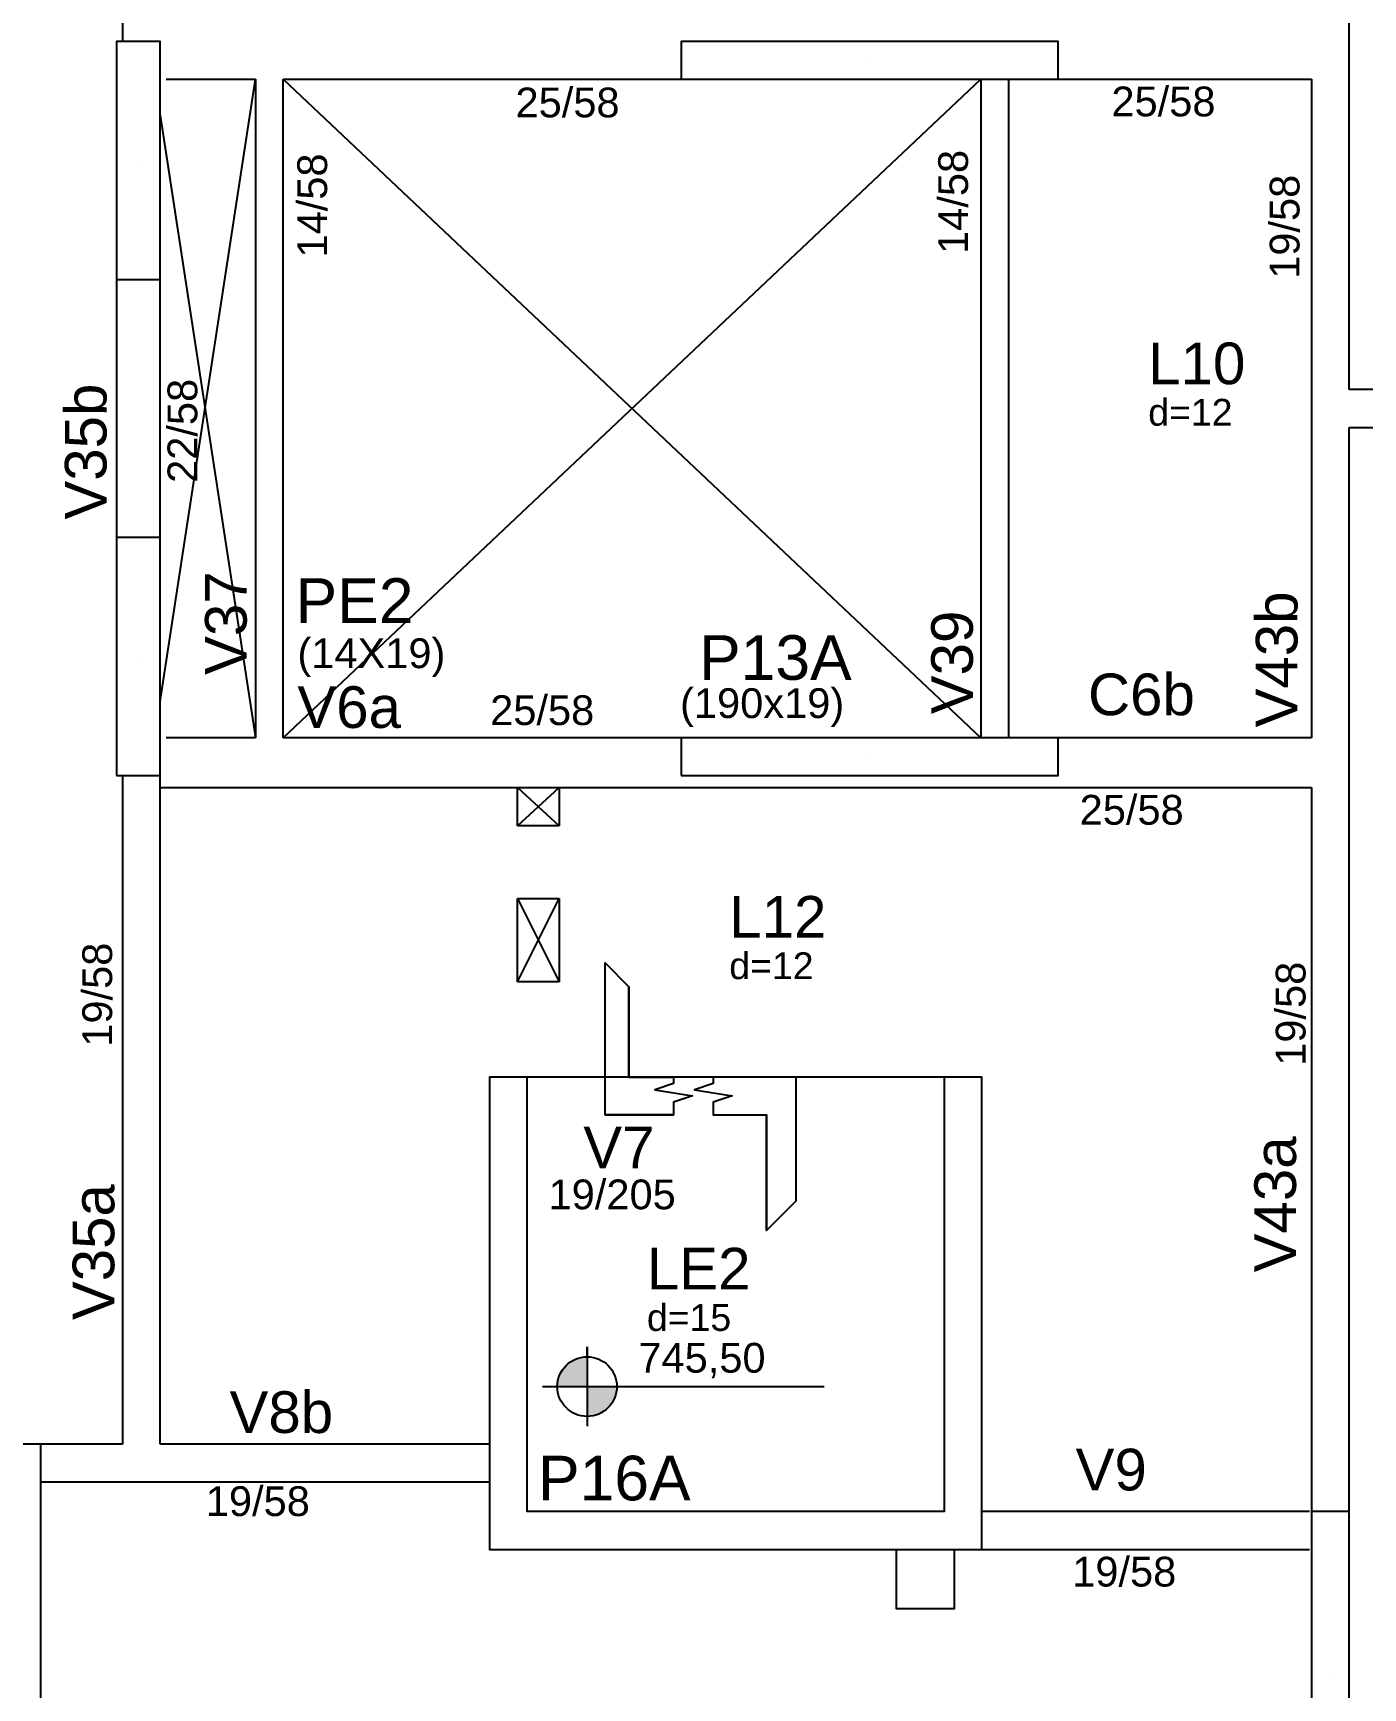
# Model space of a CAD drawing. Header units: millimetres. Extents: x 4424 to 9312, y 4538 to 9372.
# Drawn here: x 5256 to 5926, y 7547 to 8381 of the extents above; entities that cross this region are included whole.
import ezdxf

# ---------------------------------------------------------------- set-up
doc = ezdxf.new("R2010")
doc.units = ezdxf.units.MM
for name, color, linetype in [('1', 4, 'Continuous'), ('10', 13, 'Continuous'), ('11', 22, 'Continuous'), ('12', 3, 'Continuous'), ('13', 76, 'Continuous'), ('18', 9, 'Continuous'), ('241', 12, 'Continuous'), ('242', 3, 'Continuous'), ('26', 1, 'Continuous'), ('27', 10, 'Continuous'), ('3', 2, 'Continuous'), ('30', 15, 'Continuous'), ('42', 7, 'Continuous'), ('8', 5, 'Continuous'), ('9', 3, 'Continuous')]:
    doc.layers.add(name, color=color, linetype=linetype)
doc.styles.get("Standard").update_dxf_attribs({"font": 'arial.ttf'})

msp = doc.modelspace()

# ---------------------------------------------------------------- linework, layer by layer
for p, q in [((5535.24, 7713.54), (5535.24, 7718.54)), ((5535.24, 7718.54), (5535.24, 7678.54)), ((5512.74, 7698.54), (5654.65, 7698.54))]:
    msp.add_line(p, q)
for points in [[(5578.84, 7854.52), (5578.84, 7851.35), (5569.34, 7848.18), (5588.34, 7845.02), (5578.84, 7841.85), (5578.84, 7835.52)], [(5598.78, 7854.52), (5598.78, 7851.35), (5589.28, 7848.18), (5608.28, 7845.02), (5598.78, 7841.85), (5598.78, 7835.52)]]:
    msp.add_lwpolyline(points)
msp.add_circle((5535.24, 7698.54), 15)
at = {"layer": '1'}
for points in [[(5301.13, 8528.52), (5301.13, 8376.52)], [(5919.13, 8370.02), (5919.13, 8528.52)], [(5919.13, 8201.01), (5919.13, 8370.02)], [(5323.13, 8357.52), (5368.13, 8357.52)], [(5368.13, 8357.52), (5368.13, 8025.52)], [(5382.13, 8357.52), (5582.63, 8357.52)], [(5382.13, 8025.52), (5382.13, 8357.52)], [(5733.63, 8357.52), (5733.63, 8025.52)], [(5747.63, 8025.52), (5747.63, 8357.52)], [(5772.63, 8357.52), (5900.13, 8357.52)], [(5900.13, 8357.52), (5900.13, 8191.51)], [(5298.13, 8256.52), (5298.13, 8126.52)], [(5320.13, 8126.52), (5320.13, 8256.52)], [(8259.81, 8201.01), (5919.13, 8201.01)], [(5900.13, 8191.51), (5900.13, 8025.52)], [(5919.13, 8182.01), (8259.89, 8182.01)], [(5919.13, 8013.02), (5919.13, 8182.01)], [(5368.13, 8025.52), (5323.13, 8025.52)], [(5582.63, 8025.52), (5382.13, 8025.52)], [(5900.13, 8025.52), (5772.63, 8025.52)], [(5919.13, 7635.52), (5919.13, 8013.02)], [(5301.13, 8006.52), (5301.13, 7669.52)], [(5320.13, 8000.52), (5320.13, 8006.52)], [(5320.13, 8000.52), (5381.63, 8000.52)], [(5320.13, 7669.52), (5320.13, 8000.52)], [(5381.63, 8000.52), (5740.63, 8000.52)], [(5740.63, 8000.52), (5900.13, 8000.52)], [(5900.13, 8000.52), (5900.13, 7635.52)], [(5715.13, 7854.52), (5505.13, 7854.52)], [(5301.13, 7669.52), (5260.13, 7669.52)], [(5486.13, 7669.52), (5320.13, 7669.52)], [(5260.13, 7650.52), (5486.13, 7650.52)], [(5899.13, 7635.52), (5734.13, 7635.52)], [(5919.13, 7635.52), (5918.13, 7635.52)], [(5734.13, 7616.52), (5899.13, 7616.52)]]:
    msp.add_lwpolyline(points, dxfattribs=at)
at = {"layer": '18'}
for p, q in [((5544.29, 7835.52), (5544.29, 7912.11)), ((5556.29, 7854.52), (5556.29, 7900.11)), ((5578.84, 7854.52), (5556.29, 7854.52)), ((5640.65, 7854.52), (5598.78, 7854.52)), ((5640.65, 7792.25), (5640.65, 7854.52)), ((5544.29, 7835.52), (5578.84, 7835.52)), ((5598.78, 7835.52), (5625.65, 7835.52)), ((5625.65, 7777.25), (5625.65, 7835.52))]:
    msp.add_line(p, q, dxfattribs=at)
at = {"layer": '241'}
for p, q in [((5320.13, 8043.79), (5368.13, 8357.52)), ((5382.13, 8025.52), (5733.63, 8357.52)), ((5382.13, 8357.52), (5733.63, 8025.52)), ((5320.13, 8339.24), (5368.13, 8025.52))]:
    msp.add_line(p, q, dxfattribs=at)
at = {"layer": '242'}
for p, q in [((5677.63, 8367.02), (5677.63, 8367.02)), ((5309.13, 8316.52), (5309.13, 8316.52)), ((5309.13, 8066.52), (5309.13, 8066.52)), ((5677.63, 8016.02), (5677.63, 8016.02)), ((5598.15, 7766.54), (5598.15, 7766.54)), ((5604.16, 7766.15), (5604.16, 7766.15)), ((5610.13, 7702), (5610.13, 7702)), ((5909.63, 7552.52), (5909.63, 7552.52))]:
    msp.add_line(p, q, dxfattribs=at)
at = {"layer": '27'}
for p, q in [((5500.14, 8000.52), (5521.13, 8000.52)), ((5500.14, 7981.2), (5521.13, 8000.52)), ((5500.14, 8000.52), (5521.13, 7981.2)), ((5500.14, 8000.52), (5521.13, 8000.52)), ((5500.14, 7981.2), (5500.14, 8000.52)), ((5500.14, 7981.2), (5521.13, 8000.52)), ((5500.14, 8000.52), (5521.13, 7981.2)), ((5500.14, 8000.52), (5521.13, 8000.52)), ((5500.14, 7981.2), (5500.14, 8000.52)), ((5521.13, 8000.52), (5521.13, 7981.2)), ((5521.13, 8000.52), (5521.13, 7981.2)), ((5521.13, 7981.2), (5500.14, 7981.2)), ((5521.13, 7981.2), (5500.14, 7981.2)), ((5500.14, 7902.51), (5521.13, 7944.51)), ((5500.14, 7944.51), (5521.13, 7902.51)), ((5500.14, 7944.51), (5521.13, 7944.51)), ((5500.14, 7902.51), (5500.14, 7944.51)), ((5500.14, 7902.51), (5521.13, 7944.51)), ((5500.14, 7944.51), (5521.13, 7902.51)), ((5500.14, 7944.51), (5521.13, 7944.51)), ((5500.14, 7902.51), (5500.14, 7944.51)), ((5521.13, 7944.51), (5521.13, 7902.51)), ((5521.13, 7944.51), (5521.13, 7902.51)), ((5521.13, 7902.51), (5500.14, 7902.51)), ((5521.13, 7902.51), (5500.14, 7902.51))]:
    msp.add_line(p, q, dxfattribs=at)
for points in [[(5523.03, 7707.25), (5522.39, 7706.28), (5535.24, 7698.54)], [(5524.22, 7708.72), (5523.03, 7707.25), (5535.24, 7698.54)], [(5525.04, 7709.54), (5524.22, 7708.72), (5535.24, 7698.54)], [(5525.6, 7710.04), (5525.04, 7709.54), (5535.24, 7698.54)], [(5526.28, 7710.58), (5525.6, 7710.04), (5535.24, 7698.54)], [(5526.88, 7710.99), (5526.28, 7710.58), (5535.24, 7698.54)], [(5527.65, 7711.48), (5526.88, 7710.99), (5535.24, 7698.54)], [(5528.33, 7711.86), (5527.65, 7711.48), (5535.24, 7698.54)], [(5529.23, 7712.29), (5528.33, 7711.86), (5535.24, 7698.54)], [(5529.73, 7712.49), (5529.23, 7712.29), (5535.24, 7698.54)], [(5530.82, 7712.88), (5529.73, 7712.49), (5535.24, 7698.54)], [(5532.2, 7713.23), (5530.82, 7712.88), (5535.24, 7698.54)], [(5533.38, 7713.43), (5532.2, 7713.23), (5535.24, 7698.54)], [(5535.24, 7713.54), (5533.38, 7713.43), (5535.24, 7698.54)], [(5520.27, 7699.48), (5520.24, 7698.54), (5535.24, 7698.54)], [(5535.24, 7698.54), (5535.24, 7698.54), (5520.24, 7698.54)], [(5520.41, 7700.78), (5520.27, 7699.57), (5535.24, 7698.54)], [(5520.27, 7699.57), (5520.27, 7699.48), (5535.24, 7698.54)], [(5520.54, 7701.51), (5520.41, 7700.78), (5535.24, 7698.54)], [(5520.76, 7702.46), (5520.54, 7701.51), (5535.24, 7698.54)], [(5521.2, 7703.82), (5520.76, 7702.46), (5535.24, 7698.54)], [(5521.81, 7705.23), (5521.2, 7703.82), (5535.24, 7698.54)], [(5522.39, 7706.28), (5521.81, 7705.23), (5535.24, 7698.54)], [(5550.24, 7698.54), (5550.12, 7696.68), (5535.24, 7698.54)], [(5550.12, 7696.68), (5549.93, 7695.5), (5535.24, 7698.54)], [(5549.93, 7695.5), (5549.57, 7694.12), (5535.24, 7698.54)], [(5549.57, 7694.12), (5549.19, 7693.03), (5535.24, 7698.54)], [(5549.19, 7693.03), (5548.98, 7692.54), (5535.24, 7698.54)], [(5548.98, 7692.54), (5548.55, 7691.64), (5535.24, 7698.54)], [(5548.55, 7691.64), (5548.18, 7690.96), (5535.24, 7698.54)], [(5548.18, 7690.96), (5547.69, 7690.18), (5535.24, 7698.54)], [(5547.69, 7690.18), (5547.27, 7689.59), (5535.24, 7698.54)], [(5547.27, 7689.59), (5546.74, 7688.91), (5535.24, 7698.54)], [(5546.74, 7688.91), (5546.24, 7688.34), (5535.24, 7698.54)], [(5546.24, 7688.34), (5545.42, 7687.52), (5535.24, 7698.54)], [(5545.42, 7687.52), (5543.95, 7686.33), (5535.24, 7698.54)], [(5543.95, 7686.33), (5542.97, 7685.69), (5535.24, 7698.54)], [(5542.97, 7685.69), (5541.92, 7685.12), (5535.24, 7698.54)], [(5541.92, 7685.12), (5540.51, 7684.5), (5535.24, 7698.54)], [(5540.51, 7684.5), (5539.16, 7684.06), (5535.24, 7698.54)], [(5539.16, 7684.06), (5538.21, 7683.84), (5535.24, 7698.54)], [(5538.21, 7683.84), (5537.47, 7683.71), (5535.24, 7698.54)], [(5537.47, 7683.71), (5536.27, 7683.58), (5535.24, 7698.54)], [(5536.27, 7683.58), (5536.17, 7683.57), (5535.24, 7698.54)], [(5536.17, 7683.57), (5535.24, 7683.54), (5535.24, 7698.54)], [(5535.24, 7698.54), (5535.24, 7698.54), (5535.24, 7683.54)]]:
    msp.add_solid(points, dxfattribs=at)
at = {"layer": '3'}
for points in [[(5298.13, 8256.52), (5320.13, 8256.52), (5320.13, 8376.52), (5298.13, 8376.52), (5298.13, 8256.52)], [(5582.63, 8357.52), (5772.63, 8357.52), (5772.63, 8376.52), (5582.63, 8376.52), (5582.63, 8357.52)], [(5298.13, 8006.52), (5320.13, 8006.52), (5320.13, 8126.52), (5298.13, 8126.52), (5298.13, 8006.52)], [(5582.63, 8006.52), (5772.63, 8006.52), (5772.63, 8025.52), (5582.63, 8025.52), (5582.63, 8006.52)], [(5715.13, 7854.52), (5715.13, 7635.52), (5505.13, 7635.52), (5505.13, 7854.52), (5486.13, 7854.52), (5486.13, 7616.52), (5734.13, 7616.52), (5734.13, 7854.52), (5715.13, 7854.52)], [(5238.13, 7469.52), (5260.13, 7469.52), (5260.13, 7669.52), (5238.13, 7669.52), (5238.13, 7469.52)], [(5900.13, 7469.52), (5919.13, 7469.52), (5919.13, 7635.52), (5900.13, 7635.52), (5900.13, 7469.52)]]:
    msp.add_lwpolyline(points, dxfattribs=at)
at = {"layer": '30'}
for points in [[(5578.84, 7854.52), (5578.84, 7851.35), (5569.34, 7848.18), (5588.34, 7845.02), (5578.84, 7841.85), (5578.84, 7835.52), (5544.29, 7835.52), (5544.29, 7912.11), (5556.29, 7900.11), (5556.29, 7854.52), (5578.84, 7854.52), (5578.84, 7854.52)], [(5598.78, 7854.52), (5598.78, 7851.35), (5589.28, 7848.18), (5608.28, 7845.02), (5598.78, 7841.85), (5598.78, 7835.52), (5625.65, 7835.52), (5625.65, 7777.25), (5640.65, 7792.25), (5640.65, 7854.52), (5598.78, 7854.52), (5598.78, 7854.52)]]:
    msp.add_lwpolyline(points, dxfattribs=at)
at = {"layer": '42'}
for p, q in [((5500.14, 7981.2), (5500.14, 8000.52)), ((5521.13, 8000.52), (5521.13, 7981.2)), ((5521.13, 7981.2), (5500.14, 7981.2)), ((5500.14, 7944.51), (5521.13, 7944.51)), ((5500.14, 7902.51), (5500.14, 7944.51)), ((5521.13, 7944.51), (5521.13, 7902.51)), ((5521.13, 7902.51), (5500.14, 7902.51))]:
    msp.add_line(p, q, dxfattribs=at)
msp.add_lwpolyline([(5691.13, 7616.52), (5720.13, 7616.52), (5720.13, 7586.52), (5691.13, 7586.52), (5691.13, 7616.52)], dxfattribs=at)

# ---------------------------------------------------------------- texts
at = {"layer": '10'}
for s, p in [('L10', (5817.92, 8203.76)), ('L12', (5606.86, 7924.81)), ('LE2', (5565.37, 7747.49))]:
    msp.add_text(s, height=21, dxfattribs=at).set_placement(p)
at = {"layer": '11'}
for s, p in [('25/58', (5499.18, 8338.26)), ('25/58', (5799.38, 8338.77)), ('25/58', (5486.41, 8031.96)), ('25/58', (5783.38, 7981.77)), ('19/205', (5515.84, 7787.91)), ('19/58', (5343.15, 7633.3)), ('19/58', (5779.63, 7597.77))]:
    msp.add_text(s, height=15, dxfattribs=at).set_placement(p)
for s, p in [('14/58', (5404.28, 8267.61)), ('14/58', (5727.15, 8269.42)), ('19/58', (5894.13, 8256.89)), ('22/58', (5338.88, 8154.02)), ('19/58', (5295.97, 7869.86)), ('19/58', (5897.17, 7860.24))]:
    msp.add_text(s, height=15, rotation=90, dxfattribs=at).set_placement(p)
at = {"layer": '12'}
msp.add_text('(190x19)', height=15, dxfattribs=at).set_placement((5582.08, 8035.51))
at = {"layer": '13'}
for s, p in [('d=12', (5817.92, 8182.87)), ('d=12', (5606.86, 7903.91)), ('d=15', (5565.37, 7726.6))]:
    msp.add_text(s, height=13.5, dxfattribs=at).set_placement(p)
at = {"layer": '26'}
msp.add_text('745,50', height=15, dxfattribs=at).set_placement((5561.08, 7705.57))
at = {"layer": '8'}
for s, p in [('V35b', (5293.17, 8135.53)), ('V37', (5363.77, 8057.23)), ('V43b', (5893.12, 8030.79)), ('V39', (5729.59, 8037.43)), ('V43a', (5892.38, 7756.13)), ('V35a', (5297.08, 7732.06))]:
    msp.add_text(s, height=21, rotation=90, dxfattribs=at).set_placement(p)
for s, p in [('C6b', (5787.6, 8036.92)), ('V6a', (5389.29, 8030.51)), ('V7', (5533.34, 7808.58)), ('V8b', (5355.12, 7675.17)), ('V9', (5781.34, 7646.22))]:
    msp.add_text(s, height=21, dxfattribs=at).set_placement(p)
at = {"layer": '9'}
for s, height, p in [('PE2', 22.5, (5388.4, 8083.46)), ('(14X19)', 15, (5389.33, 8060.66)), ('P13A', 22.5, (5591.65, 8054.75)), ('P16A', 22.5, (5510.54, 7641.19))]:
    msp.add_text(s, height=height, dxfattribs=at).set_placement(p)

doc.saveas('drawing.dxf')
